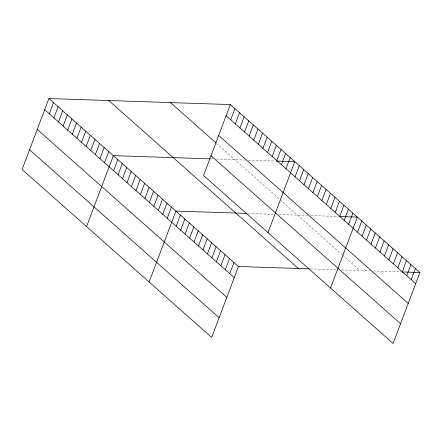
<?xml version="1.0" encoding="UTF-8"?>
<svg xmlns="http://www.w3.org/2000/svg" width="442" height="442" viewBox="0 0 442 442"><rect width="100%" height="100%" fill="white"/><g stroke="black" fill="none" stroke-linecap="round" stroke-linejoin="round"><path stroke-width="0.33" stroke-dasharray="2.21 1.66" d="M210.928 158.888L212.983 158.96M216.409 159.07L244.896 160.015M248.222 160.126L274.83 161.01M248.122 213.475L274.167 214.337M278.963 214.497L307.45 215.442M310.776 215.552L337.384 216.436M310.676 268.896L336.721 269.764M341.522 269.918L370.004 270.863M373.33 270.974L401.275 271.902M216.503 143.368L279.598 199.276M280.095 199.712L342.152 254.697M342.649 255.139L360.026 270.537"/><path stroke-width="0.66" d="M48.902 98.549L22.1 169.479L211.663 337.434L238.465 266.504L48.902 98.549L230.337 104.566L419.9 272.521L393.098 343.451L203.535 175.496L230.337 104.566M49.289 113.782L53.504 102.627M53.896 117.865L58.112 106.704M58.499 121.942L62.714 110.787M63.101 126.02L67.317 114.865M67.703 130.097L71.919 118.942M72.311 134.18L76.527 123.02M76.914 138.258L81.129 127.103M81.516 142.335L85.731 131.18M86.118 146.418L90.334 135.258M90.726 150.495L94.942 139.335M95.328 154.573L99.544 143.418M99.931 158.65L104.146 147.495M104.533 162.733L108.749 151.573M86.549 226.586L113.356 155.65L210.237 158.866M113.605 170.767L117.821 159.612M118.075 174.728L122.29 163.573M122.544 178.684L126.76 167.529M127.009 182.645L131.23 171.49M131.478 186.607L135.694 175.446M135.948 190.563L140.164 179.408M140.418 194.524L144.633 183.364M144.882 198.48L149.098 187.325M149.352 202.442L153.567 191.281M153.822 206.397L158.037 195.242M158.291 210.359L162.507 199.198M162.755 214.315L166.971 203.16M167.225 218.276L171.441 207.121M149.109 282.007L175.91 211.077L246.752 213.425M176.165 226.193L180.38 215.039M180.629 230.155L184.844 218.994M185.099 234.111L189.314 222.956M230.724 119.804L234.94 108.644M189.568 238.072L193.784 226.912M235.326 123.882L239.542 112.727M194.038 242.028L198.254 230.873M239.934 127.959L244.15 116.804M198.502 245.99L202.718 234.829M244.537 132.036L248.752 120.881M202.972 249.945L207.188 238.79M249.139 136.119L253.354 124.959M207.442 253.907L211.657 242.746M253.741 140.197L257.957 129.042M211.906 257.863L216.127 246.708M258.349 144.274L262.565 133.119M216.376 261.824L220.591 250.669M262.951 148.352L267.167 137.197M220.845 265.78L225.061 254.625M267.554 152.435L271.769 141.274M225.315 269.742L229.531 258.587M272.156 156.512L276.372 145.357M229.779 273.703L233.995 262.542M276.764 160.59L280.979 149.435M281.366 164.673L285.582 153.512M285.968 168.75L290.184 157.59M267.985 232.602L294.786 161.673L276.162 161.054M295.041 176.789L299.256 165.628M299.51 180.745L303.726 169.59M303.98 184.706L308.196 173.546M308.444 188.662L312.66 177.507M312.914 192.624L317.129 181.463M317.384 196.579L321.599 185.425M321.848 200.541L326.069 189.386M326.318 204.497L330.533 193.342M330.787 208.458L335.003 197.303M335.257 212.42L339.473 201.259M339.721 216.376L343.937 205.221M344.191 220.337L348.406 209.177M348.661 224.293L352.876 213.138M330.544 288.029L357.346 217.094L339.384 216.497M357.595 232.21L361.81 221.055M362.064 236.172L366.28 225.011M366.534 240.128L370.75 228.973M371.004 244.089L375.219 232.934M375.468 248.045L379.684 236.89M379.938 252.006L384.153 240.851M384.407 255.968L388.623 244.807M388.877 259.924L393.093 248.769M393.341 263.885L397.557 252.725M397.811 267.841L402.027 256.686M402.281 271.802L406.496 260.642M406.745 275.758L410.966 264.603M411.215 279.72L415.43 268.559M238.465 266.504L309.306 268.852M401.938 271.924L419.9 272.521M226.122 115.721L415.684 283.676M218.668 135.451L408.231 303.405M170.463 102.583L215.989 142.915M210.989 155.772L400.551 323.726M108.776 100.533L298.339 268.487M44.686 109.704L234.249 277.659M37.233 129.429L226.796 297.383M29.553 149.755L219.116 317.71"/></g></svg>
